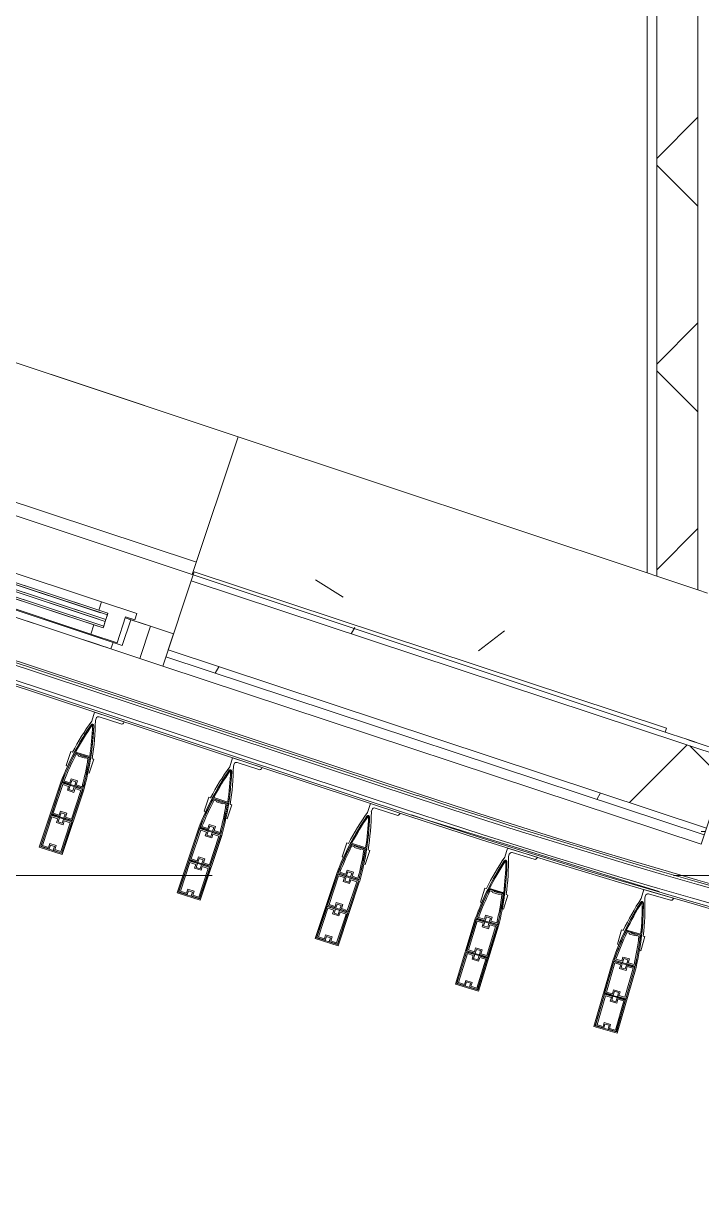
# Model space of a CAD drawing. Header units: millimetres. Extents: x 48966 to 155647, y -43515 to 26217.
# Drawn here: x 73582 to 74983, y -32023 to -29625 of the extents above; entities that cross this region are included whole.
import ezdxf

# ---------------------------------------------------------------- set-up
doc = ezdxf.new("R2010")
doc.units = ezdxf.units.MM
doc.linetypes.add('Осевые', pattern=[6350, 1270, -952.5, 3175, -952.5])
doc.linetypes.add('Сверху', pattern=[793.75, 476.25, -317.5])
for name, color, linetype, lineweight in [('Каркас_Импост', 7, 'Continuous', 9), ('Обобщенные модели', 7, 'Continuous', 9), ('Обобщенные модели-1', 7, 'Continuous', 18), ('Общие ребра', 7, 'Continuous', 9), ('Окна', 7, 'Continuous', 9), ('Окна-2', 7, 'Сверху', 9), ('Оси-2', 7, 'Осевые', 9), ('Остекление', 7, 'Continuous', 9), ('Перекрытия', 7, 'Continuous', 9), ('Стены', 7, 'Continuous', 9), ('Стены-1', 7, 'Continuous', 18), ('Штриховка разреза-1', 7, 'Continuous', 9)]:
    doc.layers.add(name, color=color, linetype=linetype, lineweight=lineweight)
doc.layers.add('Окна-1', color=7, linetype='Continuous', lineweight=9, true_color=0x804000)
pattern_1 = [(0, (0, 0), (812.8, 203.2), [67.056, -542.544, 67.056, -542.544, -3251.2]), (0, (0, 0), (812.8, 203.2), [-1219.2, 67.056, -1152.144, 67.056, -542.544, -1422.4]), (0, (0, 0), (812.8, 203.2), [-3048, 67.056, -339.344, 67.056, -948.944]), (120, (304.8, 101.6), (-582.37636, 602.30545), [67.056, -542.544, 67.056, -542.544, -3251.2]), (120, (304.8, 101.6), (-582.37636, 602.30545), [-1219.2, 67.056, -1152.144, 67.056, -542.544, -1422.4]), (120, (304.8, 101.6), (-582.37636, 602.30545), [-3048, 67.056, -339.344, 67.056, -948.944]), (240, (406.4, 508), (-230.42364, -805.50545), [67.056, -542.544, 67.056, -542.544, -3251.2]), (240, (406.4, 508), (-230.42364, -805.50545), [-1219.2, 67.056, -1152.144, 67.056, -542.544, -1422.4]), (240, (406.4, 508), (-230.42364, -805.50545), [-3048, 67.056, -339.344, 67.056, -948.944])]
pattern_2 = [(50, (0, 0), (1457.472, -127.512), [152.4, -1676.4]), (355, (0, 0), (-281.942, 1528.454), [121.92, -1341.12]), (100.451, (121.5, -10.6), (1175.54, 1400.933), [129.52, -1424.72]), (46.184, (0, 406.4), (2168.632, -336.34), [228.6, -2514.6]), (96.636, (180.7, 378.4), (1899.22, 1979.42), [194.28, -2137.08]), (351.184, (0, 406.4), (1899.24, 1979.4), [182.88, -2011.68]), (21, (203.2, 304.8), (1212.915, -818.121), [152.4, -1676.4]), (326, (203.2, 304.8), (494.417, 1473.504), [121.92, -1341.12]), (71.451, (304.3, 236.6), (1707.337, 655.37), [129.52, -1424.72]), (37.5, (0, 0), (24.7094, 676.4402), [67.056, -1257.808, 67.056, -1294.384, -1346.2]), (37.5, (0, 0), (24.7094, 676.4402), [-2686.304, 67.056, -1279.144]), (7.5, (0, 0), (534.558, 801.444), [67.056, -709.168, 67.056, -1227.328, -513.08]), (7.5, (0, 0), (534.558, 801.444), [-2070.608, 67.056, -446.024]), (327.5, (-453.14, 0), (1084.7275, -45.8312), [67.056, -440.944, 67.056, -1517.904, -2103.12]), (327.5, (-453.14, 0), (1084.7275, -45.8312), [-2092.96, 67.056, -2036.064]), (317.5, (-656.3, 0), (1185.035, 203.414), [67.056, -593.344, 67.056, -985.52, -1493.52]), (317.5, (-656.3, 0), (1185.035, 203.414), [-1712.976, 67.056, -1426.464])]

# ---------------------------------------------------------------- blocks, each defined once
blk = doc.blocks.new('Обвязочная балка 1 - Обвязочная балка 1-1451838-План 5-го этажа на отм_ _12_600')
at = {"layer": 'Обобщенные модели'}
for p, q in [((74394.9, -31223.5), (60228.5, -26538.4)), ((60219, -26566.7), (74385.5, -31251.9)), ((74383.3, -31258.4), (74894.5, -31416.2))]:
    blk.add_line(p, q, dxfattribs=at)
for radius in [15010.6, 15040.5]:
    blk.add_arc((79108.1, -16972), radius, 251.69985, 270.11242, dxfattribs=at)
at = {"layer": 'Обобщенные модели-1'}
for p, q in [((74397.8, -31214.8), (60231.4, -26529.6)), ((60230.1, -26533.4), (74396.5, -31218.6)), ((60215.6, -26577.1), (74382.1, -31262.2)), ((74383.3, -31258.4), (60216.8, -26573.3))]:
    blk.add_line(p, q, dxfattribs=at)
for radius in [15005.4, 15001.4, 15051.4, 15047.4]:
    blk.add_arc((79108.1, -16972), radius, 251.69985, 270.11242, dxfattribs=at)
blk = doc.blocks.new('Профиль ламели610 - Профиль ламели-1630489-План 5-го этажа на отм_ _12_600')
at = {"layer": 'Обобщенные модели-1'}
for p, q in [((89806.9, 24507.1), (89806.9, 24366.2)), ((89856.9, 24507.1), (89806.9, 24507.1)), ((89809.1, 24436.5), (89809.1, 24504.9)), ((89809.1, 24504.9), (89854.7, 24504.9)), ((89827.4, 24504.4), (89809.6, 24504.4)), ((89809.6, 24504.4), (89809.6, 24437)), ((89812.1, 24439.5), (89812.1, 24501.9)), ((89812.1, 24501.9), (89824.9, 24501.9)), ((89824.9, 24501.9), (89824.9, 24493.5)), ((89824.9, 24493.5), (89838.8, 24493.5)), ((89827.4, 24496), (89827.4, 24504.4)), ((89836.3, 24496), (89827.4, 24496)), ((89854.2, 24504.4), (89836.3, 24504.4)), ((89836.3, 24504.4), (89836.3, 24496)), ((89838.8, 24493.5), (89838.8, 24501.9)), ((89838.8, 24501.9), (89851.7, 24501.9)), ((89851.7, 24501.9), (89851.7, 24439.5)), ((89854.2, 24437), (89854.2, 24504.4)), ((89854.7, 24504.9), (89854.7, 24436.5)), ((89856.9, 24366.2), (89856.9, 24507.1)), ((89838.8, 24447.9), (89824.9, 24447.9)), ((89824.9, 24447.9), (89824.9, 24439.5)), ((89827.4, 24437), (89827.4, 24445.4)), ((89827.4, 24445.4), (89836.3, 24445.4)), ((89836.3, 24445.4), (89836.3, 24437)), ((89838.8, 24439.5), (89838.8, 24447.9)), ((89854.7, 24436.5), (89809.1, 24436.5)), ((89809.1, 24434.6), (89854.7, 24434.6)), ((89809.1, 24366.2), (89809.1, 24434.6)), ((89809.6, 24437), (89827.4, 24437)), ((89827.4, 24434.1), (89809.6, 24434.1)), ((89809.6, 24434.1), (89809.6, 24366.7)), ((89824.9, 24439.5), (89812.1, 24439.5)), ((89812.1, 24369.2), (89812.1, 24431.6)), ((89812.1, 24431.6), (89824.9, 24431.6)), ((89824.9, 24431.6), (89824.9, 24423.2)), ((89824.9, 24423.2), (89838.8, 24423.2)), ((89827.4, 24425.7), (89827.4, 24434.1)), ((89836.3, 24425.7), (89827.4, 24425.7)), ((89836.3, 24437), (89854.2, 24437)), ((89854.2, 24434.1), (89836.3, 24434.1)), ((89836.3, 24434.1), (89836.3, 24425.7)), ((89851.7, 24439.5), (89838.8, 24439.5)), ((89838.8, 24423.2), (89838.8, 24431.6)), ((89838.8, 24431.6), (89851.7, 24431.6)), ((89851.7, 24431.6), (89851.7, 24369.2)), ((89854.2, 24366.7), (89854.2, 24434.1)), ((89854.7, 24434.6), (89854.7, 24366.2)), ((89838.8, 24377.6), (89824.9, 24377.6)), ((89824.9, 24377.6), (89824.9, 24369.2)), ((89827.4, 24366.7), (89827.4, 24375.1)), ((89827.4, 24375.1), (89836.3, 24375.1)), ((89836.3, 24375.1), (89836.3, 24366.7)), ((89838.8, 24369.2), (89838.8, 24377.6)), ((89854.7, 24366.2), (89809.1, 24366.2)), ((89809.1, 24364.3), (89854.6, 24364.3)), ((89809.6, 24366.7), (89827.4, 24366.7)), ((89827.4, 24363.8), (89809.6, 24363.8)), ((89824.9, 24369.2), (89812.1, 24369.2)), ((89812.2, 24361.3), (89824.9, 24361.3)), ((89824.9, 24361.3), (89824.9, 24352.9)), ((89824.9, 24352.9), (89838.8, 24352.9)), ((89827.4, 24355.4), (89827.4, 24363.8)), ((89836.3, 24355.4), (89827.4, 24355.4)), ((89836.3, 24366.7), (89854.2, 24366.7)), ((89854.2, 24363.8), (89836.3, 24363.8)), ((89836.3, 24363.8), (89836.3, 24355.4)), ((89851.7, 24369.2), (89838.8, 24369.2)), ((89838.8, 24352.9), (89838.8, 24361.3)), ((89838.8, 24361.3), (89851.5, 24361.3)), ((89809.8, 24330.1), (89806.9, 24330.1)), ((89806.9, 24330.1), (89806.9, 24299.7)), ((89856.8, 24330.1), (89853.9, 24330.1)), ((89856.8, 24299.7), (89856.8, 24330.1)), ((89824.9, 24302.2), (89818.9, 24302.2)), ((89838.8, 24303.5), (89824.9, 24303.5)), ((89824.9, 24303.5), (89824.9, 24302.2)), ((89827.4, 24299.7), (89827.4, 24301)), ((89827.4, 24301), (89836.3, 24301)), ((89836.3, 24301), (89836.3, 24299.7)), ((89838.8, 24302.2), (89838.8, 24303.5)), ((89844.8, 24302.2), (89838.8, 24302.2)), ((89806.9, 24299.7), (89810.5, 24299.7)), ((89847.4, 24299.2), (89816.3, 24299.2)), ((89816.6, 24297.3), (89847.1, 24297.3)), ((89816.8, 24299.7), (89827.4, 24299.7)), ((89836.3, 24299.7), (89846.9, 24299.7)), ((89853.2, 24299.7), (89856.8, 24299.7)), ((89771.9, 24208.1), (89771.9, 24207.1)), ((89771.9, 24207.1), (89835.9, 24207.1)), ((89823.9, 24213.1), (89776.9, 24213.1)), ((89828.9, 24223), (89828.9, 24218.1)), ((89835.9, 24207.1), (89835.9, 24226.3))]:
    blk.add_line(p, q, dxfattribs=at)
for centre, radius, start, end in [((90380.6, 24394.6), 574.5, 182.8338, 196.2258), ((90380.7, 24394.3), 572.3, 183.0109, 189.5715), ((90380.4, 24395.9), 571.8, 183.2193, 189.6867), ((90380.5, 24395.6), 569.3, 183.4571, 189.4457), ((89283.1, 24394.6), 574.5, 343.7742, 357.1662), ((89283.2, 24395.6), 569.3, 350.5543, 356.5429), ((89283.3, 24395.9), 571.8, 350.3133, 356.7807), ((89283, 24394.3), 572.3, 350.4285, 356.9891), ((90380.6, 24394.6), 574.5, 186.4465, 196.2576), ((89283.1, 24394.6), 574.5, 343.7424, 353.5535), ((90377.1, 24394.6), 574.5, 189.5084, 197.3712), ((90349, 24386.8), 539.8, 189.5428, 196.4344), ((89314.7, 24386.8), 539.8, 343.5656, 350.4572), ((89286.6, 24394.6), 574.5, 342.9661, 350.4916), ((89831.9, 24235.1), 3, 200, 340), ((89831.9, 24234.5), 2.84, 196.2576, 343.7424), ((89831.9, 24234.2), 0.645, 196.4344, 343.5656), ((89776.9, 24208.1), 5, 90, 180), ((89823.9, 24218.1), 5, 270, 0)]:
    blk.add_arc(centre, radius, start, end, dxfattribs=at)
blk = doc.blocks.new('Профиль ламели611 - Профиль ламели-1630753-План 5-го этажа на отм_ _12_600')
at = {"layer": 'Обобщенные модели-1'}
for p, q in [((89806.9, 24507.1), (89806.9, 24366.2)), ((89856.9, 24507.1), (89806.9, 24507.1)), ((89809.1, 24436.5), (89809.1, 24504.9)), ((89809.1, 24504.9), (89854.7, 24504.9)), ((89827.4, 24504.4), (89809.6, 24504.4)), ((89809.6, 24504.4), (89809.6, 24437)), ((89812.1, 24439.5), (89812.1, 24501.9)), ((89812.1, 24501.9), (89824.9, 24501.9)), ((89824.9, 24501.9), (89824.9, 24493.5)), ((89824.9, 24493.5), (89838.8, 24493.5)), ((89827.4, 24496), (89827.4, 24504.4)), ((89836.3, 24496), (89827.4, 24496)), ((89854.2, 24504.4), (89836.3, 24504.4)), ((89836.3, 24504.4), (89836.3, 24496)), ((89838.8, 24493.5), (89838.8, 24501.9)), ((89838.8, 24501.9), (89851.7, 24501.9)), ((89851.7, 24501.9), (89851.7, 24439.5)), ((89854.2, 24437), (89854.2, 24504.4)), ((89854.7, 24504.9), (89854.7, 24436.5)), ((89856.9, 24366.2), (89856.9, 24507.1)), ((89838.8, 24447.9), (89824.9, 24447.9)), ((89824.9, 24447.9), (89824.9, 24439.5)), ((89827.4, 24437), (89827.4, 24445.4)), ((89827.4, 24445.4), (89836.3, 24445.4)), ((89836.3, 24445.4), (89836.3, 24437)), ((89838.8, 24439.5), (89838.8, 24447.9)), ((89854.7, 24436.5), (89809.1, 24436.5)), ((89809.1, 24434.6), (89854.7, 24434.6)), ((89809.1, 24366.2), (89809.1, 24434.6)), ((89809.6, 24437), (89827.4, 24437)), ((89827.4, 24434.1), (89809.6, 24434.1)), ((89809.6, 24434.1), (89809.6, 24366.7)), ((89824.9, 24439.5), (89812.1, 24439.5)), ((89812.1, 24369.2), (89812.1, 24431.6)), ((89812.1, 24431.6), (89824.9, 24431.6)), ((89824.9, 24431.6), (89824.9, 24423.2)), ((89824.9, 24423.2), (89838.8, 24423.2)), ((89827.4, 24425.7), (89827.4, 24434.1)), ((89836.3, 24425.7), (89827.4, 24425.7)), ((89836.3, 24437), (89854.2, 24437)), ((89854.2, 24434.1), (89836.3, 24434.1)), ((89836.3, 24434.1), (89836.3, 24425.7)), ((89851.7, 24439.5), (89838.8, 24439.5)), ((89838.8, 24423.2), (89838.8, 24431.6)), ((89838.8, 24431.6), (89851.7, 24431.6)), ((89851.7, 24431.6), (89851.7, 24369.2)), ((89854.2, 24366.7), (89854.2, 24434.1)), ((89854.7, 24434.6), (89854.7, 24366.2)), ((89838.8, 24377.6), (89824.9, 24377.6)), ((89824.9, 24377.6), (89824.9, 24369.2)), ((89827.4, 24366.7), (89827.4, 24375.1)), ((89827.4, 24375.1), (89836.3, 24375.1)), ((89836.3, 24375.1), (89836.3, 24366.7)), ((89838.8, 24369.2), (89838.8, 24377.6)), ((89854.7, 24366.2), (89809.1, 24366.2)), ((89809.1, 24364.3), (89854.6, 24364.3)), ((89809.6, 24366.7), (89827.4, 24366.7)), ((89827.4, 24363.8), (89809.6, 24363.8)), ((89824.9, 24369.2), (89812.1, 24369.2)), ((89812.2, 24361.3), (89824.9, 24361.3)), ((89824.9, 24361.3), (89824.9, 24352.9)), ((89824.9, 24352.9), (89838.8, 24352.9)), ((89827.4, 24355.4), (89827.4, 24363.8)), ((89836.3, 24355.4), (89827.4, 24355.4)), ((89836.3, 24366.7), (89854.2, 24366.7)), ((89854.2, 24363.8), (89836.3, 24363.8)), ((89836.3, 24363.8), (89836.3, 24355.4)), ((89851.7, 24369.2), (89838.8, 24369.2)), ((89838.8, 24352.9), (89838.8, 24361.3)), ((89838.8, 24361.3), (89851.5, 24361.3)), ((89809.8, 24330.1), (89806.9, 24330.1)), ((89806.9, 24330.1), (89806.9, 24299.7)), ((89856.8, 24330.1), (89853.9, 24330.1)), ((89856.8, 24299.7), (89856.8, 24330.1)), ((89824.9, 24302.2), (89818.9, 24302.2)), ((89838.8, 24303.5), (89824.9, 24303.5)), ((89824.9, 24303.5), (89824.9, 24302.2)), ((89827.4, 24299.7), (89827.4, 24301)), ((89827.4, 24301), (89836.3, 24301)), ((89836.3, 24301), (89836.3, 24299.7)), ((89838.8, 24302.2), (89838.8, 24303.5)), ((89844.8, 24302.2), (89838.8, 24302.2)), ((89806.9, 24299.7), (89810.5, 24299.7)), ((89847.4, 24299.2), (89816.3, 24299.2)), ((89816.6, 24297.3), (89847.1, 24297.3)), ((89816.8, 24299.7), (89827.4, 24299.7)), ((89836.3, 24299.7), (89846.9, 24299.7)), ((89853.2, 24299.7), (89856.8, 24299.7)), ((89771.9, 24208.1), (89771.9, 24207.1)), ((89771.9, 24207.1), (89835.9, 24207.1)), ((89823.9, 24213.1), (89776.9, 24213.1)), ((89828.9, 24223), (89828.9, 24218.1)), ((89835.9, 24207.1), (89835.9, 24226.3))]:
    blk.add_line(p, q, dxfattribs=at)
for centre, radius, start, end in [((90380.6, 24394.6), 574.5, 182.8338, 196.2258), ((90380.7, 24394.3), 572.3, 183.0109, 189.5715), ((90380.4, 24395.9), 571.8, 183.2193, 189.6867), ((90380.5, 24395.6), 569.3, 183.4571, 189.4457), ((89283.1, 24394.6), 574.5, 343.7742, 357.1662), ((89283.2, 24395.6), 569.3, 350.5543, 356.5429), ((89283.3, 24395.9), 571.8, 350.3133, 356.7807), ((89283, 24394.3), 572.3, 350.4285, 356.9891), ((90380.6, 24394.6), 574.5, 186.4465, 196.2576), ((89283.1, 24394.6), 574.5, 343.7424, 353.5535), ((90377.1, 24394.6), 574.5, 189.5084, 197.3712), ((90349, 24386.8), 539.8, 189.5428, 196.4344), ((89314.7, 24386.8), 539.8, 343.5656, 350.4572), ((89286.6, 24394.6), 574.5, 342.9661, 350.4916), ((89831.9, 24235.1), 3, 200, 340), ((89831.9, 24234.5), 2.84, 196.2576, 343.7424), ((89831.9, 24234.2), 0.645, 196.4344, 343.5656), ((89776.9, 24208.1), 5, 90, 180), ((89823.9, 24218.1), 5, 270, 0)]:
    blk.add_arc(centre, radius, start, end, dxfattribs=at)
blk = doc.blocks.new('Профиль ламели612 - Профиль ламели-1631017-План 5-го этажа на отм_ _12_600')
at = {"layer": 'Обобщенные модели-1'}
for p, q in [((89806.9, 24507.1), (89806.9, 24366.2)), ((89856.9, 24507.1), (89806.9, 24507.1)), ((89809.1, 24436.5), (89809.1, 24504.9)), ((89809.1, 24504.9), (89854.7, 24504.9)), ((89827.4, 24504.4), (89809.6, 24504.4)), ((89809.6, 24504.4), (89809.6, 24437)), ((89812.1, 24439.5), (89812.1, 24501.9)), ((89812.1, 24501.9), (89824.9, 24501.9)), ((89824.9, 24501.9), (89824.9, 24493.5)), ((89824.9, 24493.5), (89838.8, 24493.5)), ((89827.4, 24496), (89827.4, 24504.4)), ((89836.3, 24496), (89827.4, 24496)), ((89854.2, 24504.4), (89836.3, 24504.4)), ((89836.3, 24504.4), (89836.3, 24496)), ((89838.8, 24493.5), (89838.8, 24501.9)), ((89838.8, 24501.9), (89851.7, 24501.9)), ((89851.7, 24501.9), (89851.7, 24439.5)), ((89854.2, 24437), (89854.2, 24504.4)), ((89854.7, 24504.9), (89854.7, 24436.5)), ((89856.9, 24366.2), (89856.9, 24507.1)), ((89838.8, 24447.9), (89824.9, 24447.9)), ((89824.9, 24447.9), (89824.9, 24439.5)), ((89827.4, 24437), (89827.4, 24445.4)), ((89827.4, 24445.4), (89836.3, 24445.4)), ((89836.3, 24445.4), (89836.3, 24437)), ((89838.8, 24439.5), (89838.8, 24447.9)), ((89854.7, 24436.5), (89809.1, 24436.5)), ((89809.1, 24434.6), (89854.7, 24434.6)), ((89809.1, 24366.2), (89809.1, 24434.6)), ((89809.6, 24437), (89827.4, 24437)), ((89827.4, 24434.1), (89809.6, 24434.1)), ((89809.6, 24434.1), (89809.6, 24366.7)), ((89824.9, 24439.5), (89812.1, 24439.5)), ((89812.1, 24369.2), (89812.1, 24431.6)), ((89812.1, 24431.6), (89824.9, 24431.6)), ((89824.9, 24431.6), (89824.9, 24423.2)), ((89824.9, 24423.2), (89838.8, 24423.2)), ((89827.4, 24425.7), (89827.4, 24434.1)), ((89836.3, 24425.7), (89827.4, 24425.7)), ((89836.3, 24437), (89854.2, 24437)), ((89854.2, 24434.1), (89836.3, 24434.1)), ((89836.3, 24434.1), (89836.3, 24425.7)), ((89851.7, 24439.5), (89838.8, 24439.5)), ((89838.8, 24423.2), (89838.8, 24431.6)), ((89838.8, 24431.6), (89851.7, 24431.6)), ((89851.7, 24431.6), (89851.7, 24369.2)), ((89854.2, 24366.7), (89854.2, 24434.1)), ((89854.7, 24434.6), (89854.7, 24366.2)), ((89838.8, 24377.6), (89824.9, 24377.6)), ((89824.9, 24377.6), (89824.9, 24369.2)), ((89827.4, 24366.7), (89827.4, 24375.1)), ((89827.4, 24375.1), (89836.3, 24375.1)), ((89836.3, 24375.1), (89836.3, 24366.7)), ((89838.8, 24369.2), (89838.8, 24377.6)), ((89854.7, 24366.2), (89809.1, 24366.2)), ((89809.1, 24364.3), (89854.6, 24364.3)), ((89809.6, 24366.7), (89827.4, 24366.7)), ((89827.4, 24363.8), (89809.6, 24363.8)), ((89824.9, 24369.2), (89812.1, 24369.2)), ((89812.2, 24361.3), (89824.9, 24361.3)), ((89824.9, 24361.3), (89824.9, 24352.9)), ((89824.9, 24352.9), (89838.8, 24352.9)), ((89827.4, 24355.4), (89827.4, 24363.8)), ((89836.3, 24355.4), (89827.4, 24355.4)), ((89836.3, 24366.7), (89854.2, 24366.7)), ((89854.2, 24363.8), (89836.3, 24363.8)), ((89836.3, 24363.8), (89836.3, 24355.4)), ((89851.7, 24369.2), (89838.8, 24369.2)), ((89838.8, 24352.9), (89838.8, 24361.3)), ((89838.8, 24361.3), (89851.5, 24361.3)), ((89809.8, 24330.1), (89806.9, 24330.1)), ((89806.9, 24330.1), (89806.9, 24299.7)), ((89856.8, 24330.1), (89853.9, 24330.1)), ((89856.8, 24299.7), (89856.8, 24330.1)), ((89824.9, 24302.2), (89818.9, 24302.2)), ((89838.8, 24303.5), (89824.9, 24303.5)), ((89824.9, 24303.5), (89824.9, 24302.2)), ((89827.4, 24299.7), (89827.4, 24301)), ((89827.4, 24301), (89836.3, 24301)), ((89836.3, 24301), (89836.3, 24299.7)), ((89838.8, 24302.2), (89838.8, 24303.5)), ((89844.8, 24302.2), (89838.8, 24302.2)), ((89806.9, 24299.7), (89810.5, 24299.7)), ((89847.4, 24299.2), (89816.3, 24299.2)), ((89816.6, 24297.3), (89847.1, 24297.3)), ((89816.8, 24299.7), (89827.4, 24299.7)), ((89836.3, 24299.7), (89846.9, 24299.7)), ((89853.2, 24299.7), (89856.8, 24299.7)), ((89771.9, 24208.1), (89771.9, 24207.1)), ((89771.9, 24207.1), (89835.9, 24207.1)), ((89823.9, 24213.1), (89776.9, 24213.1)), ((89828.9, 24223), (89828.9, 24218.1)), ((89835.9, 24207.1), (89835.9, 24226.3))]:
    blk.add_line(p, q, dxfattribs=at)
for centre, radius, start, end in [((90380.6, 24394.6), 574.5, 182.8338, 196.2258), ((90380.7, 24394.3), 572.3, 183.0109, 189.5715), ((90380.4, 24395.9), 571.8, 183.2193, 189.6867), ((90380.5, 24395.6), 569.3, 183.4571, 189.4457), ((89283.1, 24394.6), 574.5, 343.7742, 357.1662), ((89283.2, 24395.6), 569.3, 350.5543, 356.5429), ((89283.3, 24395.9), 571.8, 350.3133, 356.7807), ((89283, 24394.3), 572.3, 350.4285, 356.9891), ((90380.6, 24394.6), 574.5, 186.4465, 196.2576), ((89283.1, 24394.6), 574.5, 343.7424, 353.5535), ((90377.1, 24394.6), 574.5, 189.5084, 197.3712), ((90349, 24386.8), 539.8, 189.5428, 196.4344), ((89314.7, 24386.8), 539.8, 343.5656, 350.4572), ((89286.6, 24394.6), 574.5, 342.9661, 350.4916), ((89831.9, 24235.1), 3, 200, 340), ((89831.9, 24234.5), 2.84, 196.2576, 343.7424), ((89831.9, 24234.2), 0.645, 196.4344, 343.5656), ((89776.9, 24208.1), 5, 90, 180), ((89823.9, 24218.1), 5, 270, 0)]:
    blk.add_arc(centre, radius, start, end, dxfattribs=at)
blk = doc.blocks.new('Профиль ламели692 - Профиль ламели-1669512-План 5-го этажа на отм_ _12_600')
at = {"layer": 'Обобщенные модели-1'}
for p, q in [((89806.9, 24507.1), (89806.9, 24366.2)), ((89856.9, 24507.1), (89806.9, 24507.1)), ((89809.1, 24436.5), (89809.1, 24504.9)), ((89809.1, 24504.9), (89854.7, 24504.9)), ((89827.4, 24504.4), (89809.6, 24504.4)), ((89809.6, 24504.4), (89809.6, 24437)), ((89812.1, 24439.5), (89812.1, 24501.9)), ((89812.1, 24501.9), (89824.9, 24501.9)), ((89824.9, 24501.9), (89824.9, 24493.5)), ((89824.9, 24493.5), (89838.8, 24493.5)), ((89827.4, 24496), (89827.4, 24504.4)), ((89836.3, 24496), (89827.4, 24496)), ((89854.2, 24504.4), (89836.3, 24504.4)), ((89836.3, 24504.4), (89836.3, 24496)), ((89838.8, 24493.5), (89838.8, 24501.9)), ((89838.8, 24501.9), (89851.7, 24501.9)), ((89851.7, 24501.9), (89851.7, 24439.5)), ((89854.2, 24437), (89854.2, 24504.4)), ((89854.7, 24504.9), (89854.7, 24436.5)), ((89856.9, 24366.2), (89856.9, 24507.1)), ((89838.8, 24447.9), (89824.9, 24447.9)), ((89824.9, 24447.9), (89824.9, 24439.5)), ((89827.4, 24437), (89827.4, 24445.4)), ((89827.4, 24445.4), (89836.3, 24445.4)), ((89836.3, 24445.4), (89836.3, 24437)), ((89838.8, 24439.5), (89838.8, 24447.9)), ((89854.7, 24436.5), (89809.1, 24436.5)), ((89809.1, 24434.6), (89854.7, 24434.6)), ((89809.1, 24366.2), (89809.1, 24434.6)), ((89809.6, 24437), (89827.4, 24437)), ((89827.4, 24434.1), (89809.6, 24434.1)), ((89809.6, 24434.1), (89809.6, 24366.7)), ((89824.9, 24439.5), (89812.1, 24439.5)), ((89812.1, 24369.2), (89812.1, 24431.6)), ((89812.1, 24431.6), (89824.9, 24431.6)), ((89824.9, 24431.6), (89824.9, 24423.2)), ((89824.9, 24423.2), (89838.8, 24423.2)), ((89827.4, 24425.7), (89827.4, 24434.1)), ((89836.3, 24425.7), (89827.4, 24425.7)), ((89836.3, 24437), (89854.2, 24437)), ((89854.2, 24434.1), (89836.3, 24434.1)), ((89836.3, 24434.1), (89836.3, 24425.7)), ((89851.7, 24439.5), (89838.8, 24439.5)), ((89838.8, 24423.2), (89838.8, 24431.6)), ((89838.8, 24431.6), (89851.7, 24431.6)), ((89851.7, 24431.6), (89851.7, 24369.2)), ((89854.2, 24366.7), (89854.2, 24434.1)), ((89854.7, 24434.6), (89854.7, 24366.2)), ((89838.8, 24377.6), (89824.9, 24377.6)), ((89824.9, 24377.6), (89824.9, 24369.2)), ((89827.4, 24366.7), (89827.4, 24375.1)), ((89827.4, 24375.1), (89836.3, 24375.1)), ((89836.3, 24375.1), (89836.3, 24366.7)), ((89838.8, 24369.2), (89838.8, 24377.6)), ((89854.7, 24366.2), (89809.1, 24366.2)), ((89809.1, 24364.3), (89854.6, 24364.3)), ((89809.6, 24366.7), (89827.4, 24366.7)), ((89827.4, 24363.8), (89809.6, 24363.8)), ((89824.9, 24369.2), (89812.1, 24369.2)), ((89812.2, 24361.3), (89824.9, 24361.3)), ((89824.9, 24361.3), (89824.9, 24352.9)), ((89824.9, 24352.9), (89838.8, 24352.9)), ((89827.4, 24355.4), (89827.4, 24363.8)), ((89836.3, 24355.4), (89827.4, 24355.4)), ((89836.3, 24366.7), (89854.2, 24366.7)), ((89854.2, 24363.8), (89836.3, 24363.8)), ((89836.3, 24363.8), (89836.3, 24355.4)), ((89851.7, 24369.2), (89838.8, 24369.2)), ((89838.8, 24352.9), (89838.8, 24361.3)), ((89838.8, 24361.3), (89851.5, 24361.3)), ((89809.8, 24330.1), (89806.9, 24330.1)), ((89806.9, 24330.1), (89806.9, 24299.7)), ((89856.8, 24330.1), (89853.9, 24330.1)), ((89856.8, 24299.7), (89856.8, 24330.1)), ((89824.9, 24302.2), (89818.9, 24302.2)), ((89838.8, 24303.5), (89824.9, 24303.5)), ((89824.9, 24303.5), (89824.9, 24302.2)), ((89827.4, 24299.7), (89827.4, 24301)), ((89827.4, 24301), (89836.3, 24301)), ((89836.3, 24301), (89836.3, 24299.7)), ((89838.8, 24302.2), (89838.8, 24303.5)), ((89844.8, 24302.2), (89838.8, 24302.2)), ((89806.9, 24299.7), (89810.5, 24299.7)), ((89847.4, 24299.2), (89816.3, 24299.2)), ((89816.6, 24297.3), (89847.1, 24297.3)), ((89816.8, 24299.7), (89827.4, 24299.7)), ((89836.3, 24299.7), (89846.9, 24299.7)), ((89853.2, 24299.7), (89856.8, 24299.7)), ((89771.9, 24208.1), (89771.9, 24207.1)), ((89771.9, 24207.1), (89835.9, 24207.1)), ((89823.9, 24213.1), (89776.9, 24213.1)), ((89828.9, 24223), (89828.9, 24218.1)), ((89835.9, 24207.1), (89835.9, 24226.3))]:
    blk.add_line(p, q, dxfattribs=at)
for centre, radius, start, end in [((90380.6, 24394.6), 574.5, 182.8338, 196.2258), ((90380.7, 24394.3), 572.3, 183.0109, 189.5715), ((90380.4, 24395.9), 571.8, 183.2193, 189.6867), ((90380.5, 24395.6), 569.3, 183.4571, 189.4457), ((89283.1, 24394.6), 574.5, 343.7742, 357.1662), ((89283.2, 24395.6), 569.3, 350.5543, 356.5429), ((89283.3, 24395.9), 571.8, 350.3133, 356.7807), ((89283, 24394.3), 572.3, 350.4285, 356.9891), ((90380.6, 24394.6), 574.5, 186.4465, 196.2576), ((89283.1, 24394.6), 574.5, 343.7424, 353.5535), ((90377.1, 24394.6), 574.5, 189.5084, 197.3712), ((90349, 24386.8), 539.8, 189.5428, 196.4344), ((89314.7, 24386.8), 539.8, 343.5656, 350.4572), ((89286.6, 24394.6), 574.5, 342.9661, 350.4916), ((89831.9, 24235.1), 3, 200, 340), ((89831.9, 24234.5), 2.84, 196.2576, 343.7424), ((89831.9, 24234.2), 0.645, 196.4344, 343.5656), ((89776.9, 24208.1), 5, 90, 180), ((89823.9, 24218.1), 5, 270, 0)]:
    blk.add_arc(centre, radius, start, end, dxfattribs=at)
blk = doc.blocks.new('Профиль ламели693 - Профиль ламели-1669782-План 5-го этажа на отм_ _12_600')
at = {"layer": 'Обобщенные модели-1'}
for p, q in [((89806.9, 24507.1), (89806.9, 24366.2)), ((89856.9, 24507.1), (89806.9, 24507.1)), ((89809.1, 24436.5), (89809.1, 24504.9)), ((89809.1, 24504.9), (89854.7, 24504.9)), ((89827.4, 24504.4), (89809.6, 24504.4)), ((89809.6, 24504.4), (89809.6, 24437)), ((89812.1, 24439.5), (89812.1, 24501.9)), ((89812.1, 24501.9), (89824.9, 24501.9)), ((89824.9, 24501.9), (89824.9, 24493.5)), ((89824.9, 24493.5), (89838.8, 24493.5)), ((89827.4, 24496), (89827.4, 24504.4)), ((89836.3, 24496), (89827.4, 24496)), ((89854.2, 24504.4), (89836.3, 24504.4)), ((89836.3, 24504.4), (89836.3, 24496)), ((89838.8, 24493.5), (89838.8, 24501.9)), ((89838.8, 24501.9), (89851.7, 24501.9)), ((89851.7, 24501.9), (89851.7, 24439.5)), ((89854.2, 24437), (89854.2, 24504.4)), ((89854.7, 24504.9), (89854.7, 24436.5)), ((89856.9, 24366.2), (89856.9, 24507.1)), ((89838.8, 24447.9), (89824.9, 24447.9)), ((89824.9, 24447.9), (89824.9, 24439.5)), ((89827.4, 24437), (89827.4, 24445.4)), ((89827.4, 24445.4), (89836.3, 24445.4)), ((89836.3, 24445.4), (89836.3, 24437)), ((89838.8, 24439.5), (89838.8, 24447.9)), ((89854.7, 24436.5), (89809.1, 24436.5)), ((89809.1, 24434.6), (89854.7, 24434.6)), ((89809.1, 24366.2), (89809.1, 24434.6)), ((89809.6, 24437), (89827.4, 24437)), ((89827.4, 24434.1), (89809.6, 24434.1)), ((89809.6, 24434.1), (89809.6, 24366.7)), ((89824.9, 24439.5), (89812.1, 24439.5)), ((89812.1, 24369.2), (89812.1, 24431.6)), ((89812.1, 24431.6), (89824.9, 24431.6)), ((89824.9, 24431.6), (89824.9, 24423.2)), ((89824.9, 24423.2), (89838.8, 24423.2)), ((89827.4, 24425.7), (89827.4, 24434.1)), ((89836.3, 24425.7), (89827.4, 24425.7)), ((89836.3, 24437), (89854.2, 24437)), ((89854.2, 24434.1), (89836.3, 24434.1)), ((89836.3, 24434.1), (89836.3, 24425.7)), ((89851.7, 24439.5), (89838.8, 24439.5)), ((89838.8, 24423.2), (89838.8, 24431.6)), ((89838.8, 24431.6), (89851.7, 24431.6)), ((89851.7, 24431.6), (89851.7, 24369.2)), ((89854.2, 24366.7), (89854.2, 24434.1)), ((89854.7, 24434.6), (89854.7, 24366.2)), ((89838.8, 24377.6), (89824.9, 24377.6)), ((89824.9, 24377.6), (89824.9, 24369.2)), ((89827.4, 24366.7), (89827.4, 24375.1)), ((89827.4, 24375.1), (89836.3, 24375.1)), ((89836.3, 24375.1), (89836.3, 24366.7)), ((89838.8, 24369.2), (89838.8, 24377.6)), ((89854.7, 24366.2), (89809.1, 24366.2)), ((89809.1, 24364.3), (89854.6, 24364.3)), ((89809.6, 24366.7), (89827.4, 24366.7)), ((89827.4, 24363.8), (89809.6, 24363.8)), ((89824.9, 24369.2), (89812.1, 24369.2)), ((89812.2, 24361.3), (89824.9, 24361.3)), ((89824.9, 24361.3), (89824.9, 24352.9)), ((89824.9, 24352.9), (89838.8, 24352.9)), ((89827.4, 24355.4), (89827.4, 24363.8)), ((89836.3, 24355.4), (89827.4, 24355.4)), ((89836.3, 24366.7), (89854.2, 24366.7)), ((89854.2, 24363.8), (89836.3, 24363.8)), ((89836.3, 24363.8), (89836.3, 24355.4)), ((89851.7, 24369.2), (89838.8, 24369.2)), ((89838.8, 24352.9), (89838.8, 24361.3)), ((89838.8, 24361.3), (89851.5, 24361.3)), ((89809.8, 24330.1), (89806.9, 24330.1)), ((89806.9, 24330.1), (89806.9, 24299.7)), ((89856.8, 24330.1), (89853.9, 24330.1)), ((89856.8, 24299.7), (89856.8, 24330.1)), ((89824.9, 24302.2), (89818.9, 24302.2)), ((89838.8, 24303.5), (89824.9, 24303.5)), ((89824.9, 24303.5), (89824.9, 24302.2)), ((89827.4, 24299.7), (89827.4, 24301)), ((89827.4, 24301), (89836.3, 24301)), ((89836.3, 24301), (89836.3, 24299.7)), ((89838.8, 24302.2), (89838.8, 24303.5)), ((89844.8, 24302.2), (89838.8, 24302.2)), ((89806.9, 24299.7), (89810.5, 24299.7)), ((89847.4, 24299.2), (89816.3, 24299.2)), ((89816.6, 24297.3), (89847.1, 24297.3)), ((89816.8, 24299.7), (89827.4, 24299.7)), ((89836.3, 24299.7), (89846.9, 24299.7)), ((89853.2, 24299.7), (89856.8, 24299.7)), ((89771.9, 24208.1), (89771.9, 24207.1)), ((89771.9, 24207.1), (89835.9, 24207.1)), ((89823.9, 24213.1), (89776.9, 24213.1)), ((89828.9, 24223), (89828.9, 24218.1)), ((89835.9, 24207.1), (89835.9, 24226.3))]:
    blk.add_line(p, q, dxfattribs=at)
for centre, radius, start, end in [((90380.6, 24394.6), 574.5, 182.8338, 196.2258), ((90380.7, 24394.3), 572.3, 183.0109, 189.5715), ((90380.4, 24395.9), 571.8, 183.2193, 189.6867), ((90380.5, 24395.6), 569.3, 183.4571, 189.4457), ((89283.1, 24394.6), 574.5, 343.7742, 357.1662), ((89283.2, 24395.6), 569.3, 350.5543, 356.5429), ((89283.3, 24395.9), 571.8, 350.3133, 356.7807), ((89283, 24394.3), 572.3, 350.4285, 356.9891), ((90380.6, 24394.6), 574.5, 186.4465, 196.2576), ((89283.1, 24394.6), 574.5, 343.7424, 353.5535), ((90377.1, 24394.6), 574.5, 189.5084, 197.3712), ((90349, 24386.8), 539.8, 189.5428, 196.4344), ((89314.7, 24386.8), 539.8, 343.5656, 350.4572), ((89286.6, 24394.6), 574.5, 342.9661, 350.4916), ((89831.9, 24235.1), 3, 200, 340), ((89831.9, 24234.5), 2.84, 196.2576, 343.7424), ((89831.9, 24234.2), 0.645, 196.4344, 343.5656), ((89776.9, 24208.1), 5, 90, 180), ((89823.9, 24218.1), 5, 270, 0)]:
    blk.add_arc(centre, radius, start, end, dxfattribs=at)
blk = doc.blocks.new('Окно 2-Распашное - Один переплет с многокамерным стеклопакетом - 30674-99 - ОК-1 1200-1800-V71-План 5-го этажа на отм_ _12_600')
at = {"layer": 'Каркас_Импост'}
for p, q in [((-550, 102.5), (-550, 32.5)), ((-487, 102.5), (-550, 102.5)), ((-487, 88.5), (-487, 102.5)), ((-487, 102.5), (-41, 102.5)), ((-487, 88.5), (-487, 102.5)), ((41, 102.5), (-41, 102.5)), ((-41, 102.5), (-41, 88.5)), ((-41, 88.5), (-41, 102.5)), ((41, 88.5), (41, 102.5)), ((41, 102.5), (487, 102.5)), ((41, 102.5), (41, 88.5)), ((550, 102.5), (487, 102.5)), ((487, 102.5), (487, 88.5)), ((487, 102.5), (487, 88.5)), ((550, 32.5), (550, 102.5)), ((-507, 32.5), (-507, 88.5)), ((-507, 88.5), (-487, 88.5)), ((-21, 88.5), (-507, 88.5)), ((-507, 32.5), (-507, 88.5)), ((-438, 86.5), (-495, 86.5)), ((-495, 86.5), (-495, 30.5)), ((-41, 88.5), (-487, 88.5)), ((-438, 66.5), (-438, 86.5)), ((-90, 86.5), (-438, 86.5)), ((-438, 86.5), (-438, 66.5)), ((-33, 86.5), (-90, 86.5)), ((-90, 86.5), (-90, 66.5)), ((-90, 86.5), (-90, 66.5)), ((-41, 88.5), (-21, 88.5)), ((-33, 30.5), (-33, 86.5)), ((-21, 88.5), (-21, 32.5)), ((-21, 32.5), (-21, 88.5)), ((21, 32.5), (21, 88.5)), ((21, 88.5), (41, 88.5)), ((21, 88.5), (21, 32.5)), ((507, 88.5), (21, 88.5)), ((90, 86.5), (33, 86.5)), ((33, 86.5), (33, 30.5)), ((487, 88.5), (41, 88.5)), ((90, 66.5), (90, 86.5)), ((90, 66.5), (90, 86.5)), ((438, 86.5), (90, 86.5)), ((438, 86.5), (438, 66.5)), ((495, 86.5), (438, 86.5)), ((438, 66.5), (438, 86.5)), ((487, 88.5), (507, 88.5)), ((495, 30.5), (495, 86.5)), ((507, 88.5), (507, 32.5)), ((507, 88.5), (507, 32.5)), ((-458, 34.5), (-458, 66.5)), ((-458, 66.5), (-438, 66.5)), ((-70, 66.5), (-458, 66.5)), ((-458, 66.5), (-458, 34.5)), ((-438, 66.5), (-90, 66.5)), ((-90, 66.5), (-70, 66.5)), ((-70, 66.5), (-70, 34.5)), ((-70, 66.5), (-70, 34.5)), ((70, 34.5), (70, 66.5)), ((70, 34.5), (70, 66.5)), ((71.2, 66.5), (90, 66.5)), ((458, 66.5), (71.2, 66.5)), ((90, 66.5), (438, 66.5)), ((438, 66.5), (458, 66.5)), ((458, 66.5), (458, 34.5)), ((458, 34.5), (458, 66.5)), ((-550, 32.5), (-507, 32.5)), ((-495, 30.5), (-515, 30.5)), ((-515, 30.5), (-515, 16.5)), ((-495, 32.5), (-507, 32.5)), ((-438, 34.5), (-458, 34.5)), ((-458, 34.5), (-70, 34.5)), ((-438, 16.5), (-438, 34.5)), ((-90, 34.5), (-438, 34.5)), ((-438, 34.5), (-438, 16.5)), ((-70, 34.5), (-90, 34.5)), ((-90, 34.5), (-90, 16.5)), ((-90, 34.5), (-90, 18.2)), ((-21, 32.5), (-33, 32.5)), ((-13, 30.5), (-33, 30.5)), ((-21, 32.5), (21, 32.5)), ((-13, 16.5), (-13, 30.5)), ((33, 30.5), (13, 30.5)), ((13, 30.5), (13, 16.5)), ((33, 32.5), (21, 32.5)), ((90, 34.5), (70, 34.5)), ((70, 34.5), (458, 34.5)), ((90, 16.5), (90, 34.5)), ((90, 16.5), (90, 34.5)), ((438, 34.5), (90, 34.5)), ((458, 34.5), (438, 34.5)), ((438, 34.5), (438, 16.5)), ((438, 16.5), (438, 34.5)), ((507, 32.5), (495, 32.5)), ((515, 30.5), (495, 30.5)), ((507, 32.5), (550, 32.5)), ((515, 16.5), (515, 30.5)), ((-515, 16.5), (-438, 16.5)), ((-438, 16.5), (-90, 16.5)), ((-90, 16.5), (-13, 16.5)), ((13, 16.5), (90, 16.5)), ((90, 16.5), (438, 16.5)), ((438, 16.5), (515, 16.5))]:
    blk.add_line(p, q, dxfattribs=at)
at = {"layer": 'Окна'}
for p, q in [((-437.6, 102.5), (-487, 102.5)), ((-487, 102.5), (-474.6, 102.5)), ((-53.3, 102.5), (-41, 102.5)), ((53.3, 102.5), (41, 102.5)), ((438.2, 102.5), (487, 102.5)), ((487, 102.5), (474.8, 102.5)), ((-70, 62.5), (-458, 62.5)), ((-458, 52.5), (-458, 62.5)), ((-458, 52.5), (-70, 52.5)), ((-70, 48.5), (-458, 48.5)), ((-458, 38.5), (-458, 48.5)), ((-85, 62.5), (-443, 62.5)), ((-443, 52.5), (-85, 52.5)), ((-85, 48.5), (-443, 48.5)), ((-70, 62.5), (-70, 52.5)), ((-70, 48.5), (-70, 38.5)), ((70, 52.5), (70, 62.5)), ((458, 62.5), (70, 62.5)), ((70, 52.5), (458, 52.5)), ((70, 38.5), (70, 48.5)), ((458, 48.5), (70, 48.5)), ((443, 62.5), (85, 62.5)), ((85, 52.5), (443, 52.5)), ((443, 48.5), (85, 48.5)), ((458, 62.5), (458, 52.5)), ((458, 48.5), (458, 38.5)), ((-458, 38.5), (-70, 38.5)), ((-443, 38.5), (-85, 38.5)), ((70, 38.5), (458, 38.5)), ((85, 38.5), (443, 38.5))]:
    blk.add_line(p, q, dxfattribs=at)
at = {"layer": 'Окна-1'}
for p, q in [((-600, 102.5), (-600, 32.5)), ((-550, 102.5), (-600, 102.5)), ((-550, 32.5), (-550, 102.5)), ((550, 102.5), (-550, 102.5)), ((-550, 32.5), (-550, 102.5)), ((600, 102.5), (550, 102.5)), ((550, 102.5), (550, 32.5)), ((550, 32.5), (550, 102.5)), ((600, 32.5), (600, 102.5)), ((-600, 32.5), (-550, 32.5)), ((-550, 32.5), (-495, 32.5)), ((-33, 32.5), (33, 32.5)), ((495, 32.5), (550, 32.5)), ((550, 32.5), (600, 32.5))]:
    blk.add_line(p, q, dxfattribs=at)
at = {"layer": 'Остекление'}
for p, q in [((-70, 66.5), (-458, 66.5)), ((-458, 66.5), (-458, 62.5)), ((-458, 62.5), (-70, 62.5)), ((-70, 52.5), (-458, 52.5)), ((-458, 52.5), (-458, 48.5)), ((-458, 48.5), (-70, 48.5)), ((-70, 62.5), (-70, 66.5)), ((-70, 48.5), (-70, 52.5)), ((70, 66.5), (70, 62.5)), ((458, 66.5), (70, 66.5)), ((70, 62.5), (458, 62.5)), ((70, 52.5), (70, 48.5)), ((458, 52.5), (70, 52.5)), ((70, 48.5), (458, 48.5)), ((458, 62.5), (458, 66.5)), ((458, 48.5), (458, 52.5)), ((-70, 38.5), (-458, 38.5)), ((-458, 38.5), (-458, 34.5)), ((-458, 34.5), (-70, 34.5)), ((-70, 34.5), (-70, 38.5)), ((70, 38.5), (70, 34.5)), ((458, 38.5), (70, 38.5)), ((70, 34.5), (458, 34.5)), ((458, 34.5), (458, 38.5))]:
    blk.add_line(p, q, dxfattribs=at)
blk = doc.blocks.new('M_Окно-Квадратный проем - 1200 x 1800 mm-1791807-План 5-го этажа на отм_ _12_600')
at = {"layer": 'Окна'}
for p, q in [((-608.2, -150), (-608.2, 150)), ((591.8, 150), (591.8, -150))]:
    blk.add_line(p, q, dxfattribs=at)
at = {"layer": 'Окна-2'}
for p, q in [((-608.2, 150), (591.8, 150)), ((591.8, -150), (-608.2, -150))]:
    blk.add_line(p, q, dxfattribs=at)

msp = doc.modelspace()

# ---------------------------------------------------------------- hatches: boundary and pattern name
at = {"layer": 'Штриховка разреза-1'}
h = msp.add_hatch(dxfattribs=at)
h.set_pattern_fill('FP_3', color=256, style=0, pattern_type=2)
h.set_pattern_definition([(45, (0, 0), (-212.132, 212.132), []), (135, (0, 0), (-212.132, -212.132), [])])
h.paths.add_polyline_path([(74974.6, -30793.8), (74974.6, -22667.9), (74889.6, -22667.9), (74889.6, -30765.5), (74909.9, -30772.3)], flags=0)
h = msp.add_hatch(dxfattribs=at)
h.set_pattern_fill('FP_8', color=256, style=0, pattern_type=2)
h.set_pattern_definition(pattern_1)
h.paths.add_polyline_path([(75039.5, -31142.9), (75043.2, -31131.8), (74906.9, -31087.5), (74909.7, -31078.9), (73934.4, -30756.4), (73928.1, -30775.4), (74909.9, -31100.1)], flags=0)
h.paths.add_polyline_path([(72788.8, -30398.6), (72795.1, -30379.6), (70972.7, -29776.9), (70966.5, -29795.9), (72411.1, -30273.7)], flags=0)
h.paths.add_polyline_path([(69827.2, -29419.1), (69833.4, -29400.1), (67459.9, -28615.1), (67453.6, -28634.1), (69598.7, -29343.5)], flags=0)
h.paths.add_polyline_path([(65174.9, -27880.5), (65181.1, -27861.5), (63061.9, -27160.6), (63055.7, -27179.6), (64914.8, -27794.5)], flags=0)
h = msp.add_hatch(dxfattribs=at)
h.set_pattern_fill('FP_9', color=256, style=0, pattern_type=2)
h.set_pattern_definition([(45, (0, 0), (-707.107, 707.107), []), (135, (0, 0), (-707.107, -707.107), [])])
h.paths.add_polyline_path([(74992.4, -31285.3), (75039.5, -31142.9), (73928.1, -30775.4), (73881, -30917.8), (74909.9, -31258.1)], flags=0)
h.paths.add_polyline_path([(72741.7, -30541), (72788.8, -30398.6), (70966.5, -29795.9), (70919.4, -29938.3), (72730.7, -30537.4)], flags=0)
h.paths.add_polyline_path([(69780.1, -29561.5), (69827.2, -29419.1), (67453.6, -28634.1), (67406.5, -28776.5), (69769.1, -29557.9)], flags=0)
h.paths.add_polyline_path([(65127.8, -28022.9), (65174.9, -27880.5), (63055.7, -27179.6), (63009.1, -27322.2), (65116.8, -28019.3)], flags=0)
h = msp.add_hatch(dxfattribs=at)
h.set_pattern_fill('FP_8', color=256, style=0, pattern_type=2)
h.set_pattern_definition(pattern_1)
h.paths.add_polyline_path([(74987.7, -31299.6), (74992.4, -31285.3), (73881, -30917.8), (73876.3, -30932), (74909.9, -31273.9)], flags=0)
h.paths.add_polyline_path([(72737, -30555.2), (72741.7, -30541), (70919.4, -29938.3), (70914.7, -29952.5), (72730.7, -30553.2)], flags=0)
h.paths.add_polyline_path([(69775.3, -29575.7), (69780.1, -29561.5), (67406.5, -28776.5), (67401.8, -28790.8), (69769.1, -29573.7)], flags=0)
h.paths.add_polyline_path([(65123.1, -28037.1), (65127.8, -28022.9), (63009.1, -27322.2), (63004.4, -27336.5), (65116.8, -28035.1)], flags=0)
h = msp.add_hatch(dxfattribs=at)
h.set_pattern_fill('FP_7', color=256, style=0, pattern_type=2)
h.set_pattern_definition(pattern_2)
h.paths.add_polyline_path([(74906.9, -31087.5), (75001.7, -30802.9), (74025.5, -30477.8), (73930.7, -30762.4), (74596.9, -30984.3)], flags=0)
h.paths.add_polyline_path([(72792.2, -30383.2), (72887, -30098.6), (72410.2, -29939.8), (72315.4, -30224.4), (72411.1, -30256.3)], flags=0)
h = msp.add_hatch(dxfattribs=at)
h.set_pattern_fill('FP_7', color=256, style=0, pattern_type=2)
h.set_pattern_definition(pattern_2)
h.paths.add_polyline_path([(77433.7, -31584.2), (77453.7, -31284.9), (77212.7, -31265.8), (77167.1, -31562.9), (77408.7, -31582.4)], flags=0)
h.paths.add_polyline_path([(75979.5, -31380.4), (75999.9, -31257.7), (76026.6, -31083.7), (75742.9, -31017.5), (75510.3, -30957.1), (75255, -30883.4), (75001.7, -30802.9), (74906.9, -31087.5), (75043.2, -31131.8), (75326.4, -31216.7), (75508.4, -31267.3), (75743.3, -31326.7)], flags=0)

# ---------------------------------------------------------------- linework, layer by layer
at = {"layer": 'Общие ребра'}
for p, q in [((74889.6, -30765.5), (74889.6, -22687.9)), ((74974.6, -30793.8), (74974.6, -22687.9)), ((73928.1, -30775.4), (75039.5, -31142.9)), ((74869.6, -30758.9), (74889.6, -30765.5)), ((74889.6, -30765.5), (74974.6, -30793.8)), ((74974.6, -30793.8), (74994.6, -30800.5)), ((73881, -30917.8), (74992.4, -31285.3)), ((73876.3, -30932), (74987.7, -31299.6)), ((74906.9, -31087.5), (74909.7, -31078.9)), ((74909.7, -31078.9), (74906.9, -31087.5))]:
    msp.add_line(p, q, dxfattribs=at)
for centre, radius, start, end in [((78109.6, -21470.7), 10136.1, 251.58032, 252.39045), ((78108.8, -21473.1), 10133.5, 251.58027, 252.39068)]:
    msp.add_arc(centre, radius, start, end, dxfattribs=at)
at = {"layer": 'Оси-2'}
msp.add_line((150171.6, -31382.9), (50565.6, -31382.9), dxfattribs=at)
at = {"layer": 'Перекрытия'}
msp.add_line((74869.6, -30758.9), (74869.6, -22687.9), dxfattribs=at)
at = {"layer": 'Стены'}
for p, q in [((72887, -30098.6), (74025.5, -30477.8)), ((72800, -30359.9), (73939.3, -30736.7)), ((73930.7, -30762.4), (72793.7, -30383.7)), ((74025.5, -30477.8), (73930.7, -30762.4))]:
    msp.add_line(p, q, dxfattribs=at)
at = {"layer": 'Стены-1'}
for p, q in [((74869.6, -22687.9), (74869.6, -30758.9)), ((74025.5, -30477.8), (73930.7, -30762.4)), ((74869.6, -30758.9), (74025.5, -30477.8)), ((73934.4, -30756.4), (73870, -30951)), ((73930.7, -30762.4), (74906.9, -31087.5)), ((74909.7, -31078.9), (73934.4, -30756.4)), ((73870, -30951), (74981.4, -31318.6)), ((74981.4, -31318.6), (75043.2, -31131.8))]:
    msp.add_line(p, q, dxfattribs=at)

# ---------------------------------------------------------------- block references
at = {"layer": 'Обобщенные модели'}
msp.add_blockref('Обвязочная балка 1 - Обвязочная балка 1-1451838-План 5-го этажа на отм_ _12_600', (0, 0), dxfattribs=at)
for name, p, rotation in [('Профиль ламели610 - Профиль ламели-1630489-План 5-го этажа на отм_ _12_600', (166622.3, -36271.5), 161.6998507353479), ('Профиль ламели611 - Профиль ламели-1630753-План 5-го этажа на отм_ _12_600', (166907.2, -36365.7), 161.6998507353479), ('Профиль ламели612 - Профиль ламели-1631017-План 5-го этажа на отм_ _12_600', (167192, -36459.9), 161.6998507353479), ('Профиль ламели693 - Профиль ламели-1669782-План 5-го этажа на отм_ _12_600', (167569.6, -34442.9), 163.0000000000364), ('Профиль ламели692 - Профиль ламели-1669512-План 5-го этажа на отм_ _12_600', (167891, -32905), 164.0000000000356)]:
    msp.add_blockref(name, p, dxfattribs=dict(at, rotation=rotation))
at = {"layer": 'Окна'}
for name, p, rotation in [('M_Окно-Квадратный проем - 1200 x 1800 mm-1791807-План 5-го этажа на отм_ _12_600', (73401.1, -30427.9), 161.5803232626773), ('Окно 2-Распашное - Один переплет с многокамерным стеклопакетом - 30674-99 - ОК-1 1200-1800-V71-План 5-го этажа на отм_ _12_600', (73332.6, -30665.3), 161.6998507353257)]:
    msp.add_blockref(name, p, dxfattribs=dict(at, rotation=rotation))

doc.saveas('drawing.dxf')
